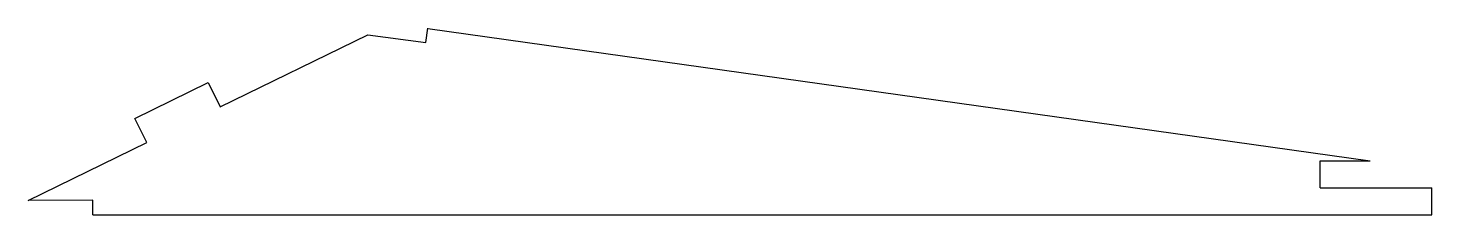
# Model space of a CAD drawing. Header units: inches. Extents: x 62 to 166, y 95 to 109.
import ezdxf

# ---------------------------------------------------------------- set-up
doc = ezdxf.new("R2010")
doc.units = ezdxf.units.IN
doc.header["$MEASUREMENT"] = 0
doc.layers.add('LAYER01', color=7, linetype='Continuous')

msp = doc.modelspace()

# ---------------------------------------------------------------- linework, layer by layer
for p, q in [((76.09, 103.02), (87, 108.34)), ((87, 108.34), (91.29, 107.78)), ((91.29, 107.78), (91.44, 108.84)), ((69.79, 102.17), (75.21, 104.82)), ((75.21, 104.82), (76.09, 103.02)), ((70.67, 100.38), (69.79, 102.17)), ((61.9, 96.1), (70.67, 100.38)), ((66.68, 96.12), (61.9, 96.1)), ((66.68, 95.03), (66.68, 96.12))]:
    msp.add_line(p, q)
at = {"layer": 'LAYER01'}
for p, q in [((91.44, 108.82), (161.09, 99.03)), ((157.4, 99.03), (161.09, 99.03)), ((157.4, 97.03), (157.4, 99.03)), ((157.4, 97.03), (165.66, 97.03)), ((165.66, 95.03), (165.66, 97.03)), ((66.68, 95.03), (165.66, 95.03))]:
    msp.add_line(p, q, dxfattribs=at)

doc.saveas('drawing.dxf')
